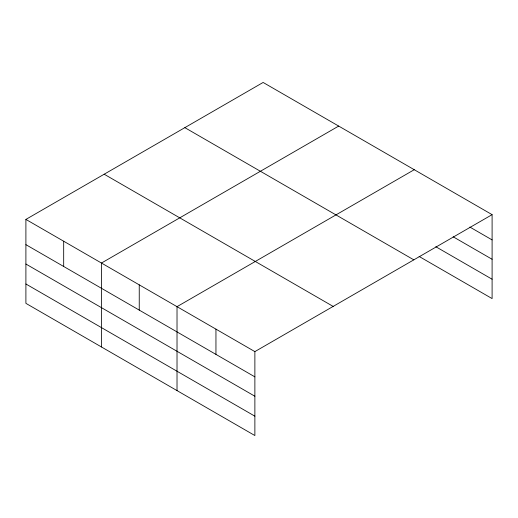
<?xml version="1.0" encoding="UTF-8"?>
<svg xmlns="http://www.w3.org/2000/svg" width="518" height="518" viewBox="0 0 518 518"><rect width="100%" height="100%" fill="white"/><g stroke="black" fill="none" stroke-linecap="round" stroke-linejoin="round"><path stroke-width="0.78" d="M492.1 214.653L263.125 82.453L25.9 219.412L25.9 303.347L254.875 435.547L254.875 351.612L492.1 214.653L492.1 298.588L419.114 256.449M338.688 126.075L101.463 263.04L101.463 346.976M414.251 169.703L177.02 306.662L177.02 390.598M469.858 227.059L492.1 239.905M453.172 236.797L492.1 259.265M435.8 246.717L492.1 279.221M184.842 127.648L413.817 259.848M104.183 174.216L333.158 306.416M25.9 219.412L254.875 351.612M25.9 244.664L254.875 376.864M25.9 264.031L254.875 396.231M25.9 283.987L254.875 416.181M215.948 329.137L215.948 354.39M139.245 284.848L139.245 310.107M63.682 241.226L63.682 266.479"/></g></svg>
